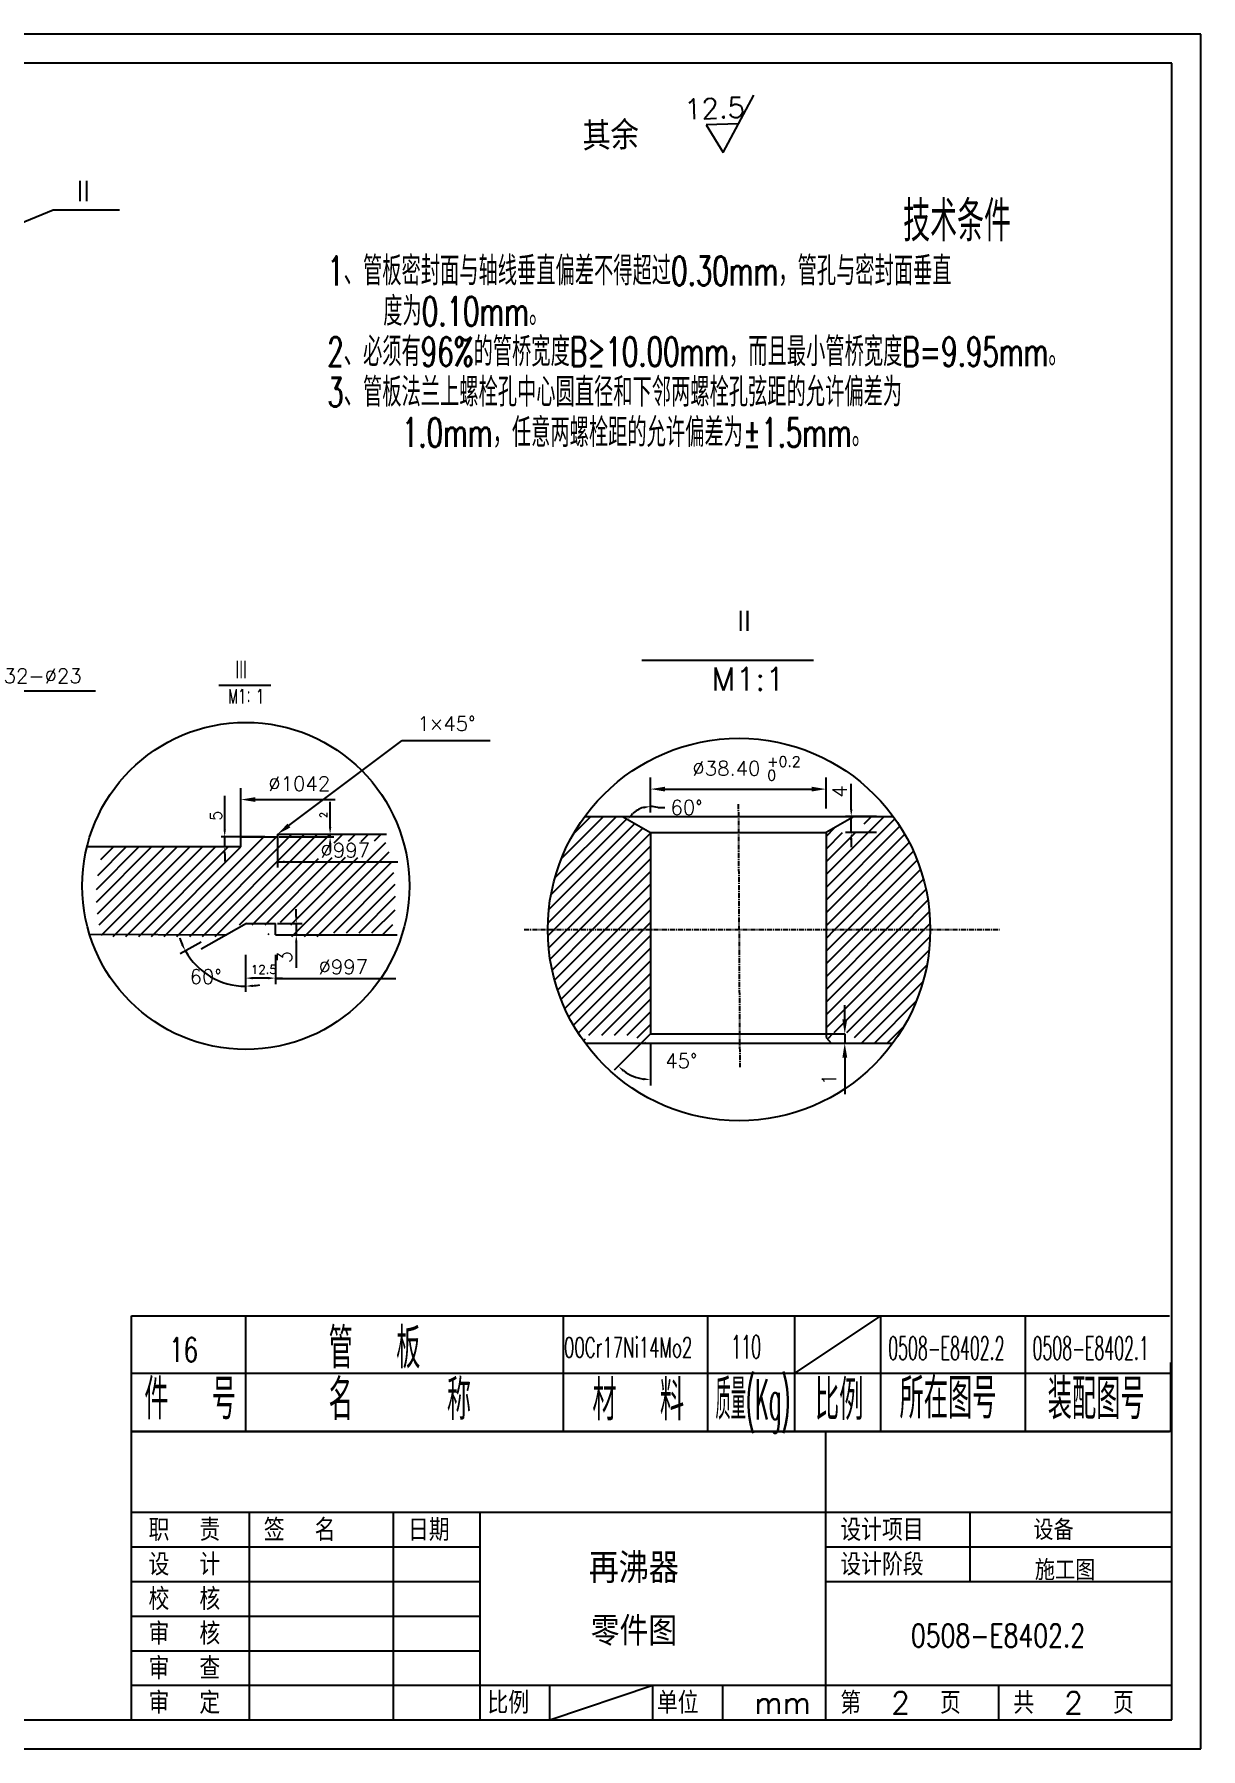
# Model space of a CAD drawing. Header units: millimetres. Extents: x 4178 to 18518, y 3515 to 11925.
# Drawn here: x 14477 to 18518, y 3515 to 9455 of the extents above; entities that cross this region are included whole.
import ezdxf
from ezdxf.enums import TextEntityAlignment as Align

# ---------------------------------------------------------------- set-up
doc = ezdxf.new("R2010")
doc.units = ezdxf.units.MM
doc.linetypes.add('CENTER', pattern=[2, 1.25, -0.25, 0.25, -0.25])
for name, color, linetype in [('1', 2, 'Continuous'), ('1轮廓实线层', 1, 'Continuous'), ('2', 1, 'Continuous'), ('2细线层', 2, 'Continuous'), ('3中心线层', 3, 'CENTER'), ('5剖面线层', 2, 'Continuous'), ('6文字层', 2, 'Continuous'), ('7标注层', 4, 'Continuous'), ('8符号标注层', 2, 'Continuous'), ('TEXT', 2, 'Continuous'), ('图框层', 1, 'Continuous')]:
    doc.layers.add(name, color=color, linetype=linetype)
doc.styles.add('HZ', font='romans', dxfattribs={"width": 0.75, "bigfont": 'HZ'})
doc.styles.add('HZTXT', font='txt', dxfattribs={"width": 0.75, "bigfont": 'HZTXT'})
doc.styles.add('PC_TEXTSTYLE', font='txt.shx', dxfattribs={"bigfont": 'hzfs.shx'})
doc.styles.get("Standard").update_dxf_attribs({"font": 'txt', "bigfont": 'gbcbig.shx'})

msp = doc.modelspace()

# ---------------------------------------------------------------- linework, layer by layer
for p, q in [((14813.7, 5014.6), (18409.7, 5014.6)), ((15210.1, 4614.6), (15210.1, 5014.6)), ((16310.1, 4614.6), (16310.1, 5014.6)), ((16810.1, 4614.6), (16810.1, 5014.6)), ((17110.1, 5014.6), (17110.1, 4614.6)), ((17110.1, 4814.6), (17410.1, 5014.6)), ((17410.1, 4614.6), (17410.1, 5014.6)), ((17910.1, 5014.6), (17910.1, 4614.6)), ((18409.7, 4814.6), (14813.7, 4814.6))]:
    msp.add_line(p, q)
at = {"layer": '1'}
for p, q in [((17219.3, 3614.6), (17219.3, 4613.3)), ((14813.7, 4333.7), (18417.7, 4333.7)), ((15222, 3614.6), (15222, 4333.7)), ((15721.3, 3614.6), (15721.3, 4333.7)), ((16020.9, 3614.6), (16020.9, 4333.7)), ((17718.7, 4094), (17718.7, 4333.7)), ((14813.7, 4213.8), (16020.9, 4213.8)), ((17219.3, 4213.8), (18417.7, 4213.8)), ((14813.7, 4094), (16020.9, 4094)), ((17219.3, 4094), (18417.7, 4094)), ((14813.7, 3974.1), (16020.9, 3974.1)), ((14813.7, 3854.3), (16020.9, 3854.3)), ((14813.7, 3734.5), (18417.7, 3734.5)), ((16263, 3614.6), (16620.1, 3734.5)), ((16263, 3614.6), (16263, 3734.5)), ((16620.1, 3614.6), (16620.1, 3734.5)), ((16862.2, 3614.6), (16862.2, 3734.5)), ((17818.5, 3614.6), (17818.5, 3734.5)), ((14813.7, 3614.6), (18417.7, 3614.6))]:
    msp.add_line(p, q, dxfattribs=at)
at = {"layer": '1轮廓实线层', "ltscale": 14}
for p, q in [((16384.1, 6744.8, 0), (17452.2, 6744.8, 0)), ((16514.6, 6744.8, 0), (16611.8, 6688.6, 0)), ((17316.9, 6744.8, 0), (17219.7, 6688.6, 0)), ((17316.9, 6744.8, 0), (17219.7, 6688.6, 0)), ((16611.7, 6688.7, 0), (16611.7, 5991.3, 0)), ((16611.8, 6688.6, 0), (17219.7, 6688.6, 0)), ((17219.7, 6688.6, 0), (17219.7, 5978.5, 0)), ((16385.3, 5959.1, 0), (17451, 5959.1, 0)), ((16611.7, 5991.3, 0), (17219.7, 5991.3, 0))]:
    msp.add_line(p, q, dxfattribs=at)
at = {"layer": '1轮廓实线层', "ltscale": 7}
for p, q in [((15192.6, 6673.9, 0), (15319, 6673.9, 0)), ((15192.6, 6639, 0), (14659.3, 6639, 0)), ((15211.8, 6373.9, 0), (15142.6, 6333.9, 0)), ((15211.8, 6373.9, 0), (15311.8, 6373.9, 0)), ((15311.8, 6333.9, 0), (15311.8, 6373.9, 0)), ((14668.2, 6336.5, 0), (15142.6, 6333.9, 0)), ((15311.8, 6333.9, 0), (15733.6, 6333.9, 0)), ((16611.7, 5991.3, 0), (16579.6, 5959.1, 0)), ((17219.7, 5978.5, 0), (17237.5, 5959.1, 0))]:
    msp.add_line(p, q, dxfattribs=at)
at = {"layer": '1轮廓实线层'}
for p, q in [((15192.6, 6639, 0), (15192.6, 6673.9, 0)), ((15319, 6682.9, 0), (15696.7, 6682.9, 0)), ((15319, 6682.9, 0), (15319, 6673.9, 0))]:
    msp.add_line(p, q, dxfattribs=at)
at = {"layer": '2'}
for p, q in [((18409.7, 4613.3), (14811.9, 4613.3)), ((14813.7, 4613.3), (18409.7, 4613.3)), ((18417.7, 4613.3), (14822.5, 4613.3))]:
    msp.add_line(p, q, dxfattribs=at)
at = {"layer": '2细线层', "ltscale": 14}
for p, q in [((16611.7, 6757.8, 0), (16611.7, 6868.2, 0)), ((17219.7, 6772.1, 0), (17219.7, 6868.2, 0))]:
    msp.add_line(p, q, dxfattribs=at)
at = {"layer": '3中心线层', "ltscale": 14}
for p, q in [((16915.7, 6787.1, 0), (16920.8, 5876.4, 0)), ((16174.2, 6352.8, 0), (17820.2, 6352.8, 0))]:
    msp.add_line(p, q, dxfattribs=at)
at = {"layer": '5剖面线层', "ltscale": 7}
for p, q in [((16259.4, 6422.3, 0), (16557.2, 6720.1, 0)), ((16266.9, 6474, 0), (16529.2, 6736.3, 0)), ((16280.3, 6531.6, 0), (16493.4, 6744.8, 0)), ((16302.9, 6598.5, 0), (16449.2, 6744.8, 0)), ((16344.7, 6684.4, 0), (16405, 6744.8, 0)), ((17219.7, 6543, 0), (17421.5, 6744.8, 0)), ((17219.7, 6498.8, 0), (17457.9, 6736.9, 0)), ((17352, 6719.5, 0), (17377.3, 6744.8, 0)), ((14926.8, 6329, 0), (15271.6, 6673.9, 0)), ((14971, 6329, 0), (15324.8, 6682.9, 0)), ((15015.1, 6329, 0), (15369, 6682.9, 0)), ((15059.3, 6329, 0), (15413.2, 6682.9, 0)), ((15103.5, 6329, 0), (15457.4, 6682.9, 0)), ((15187.7, 6369, 0), (15501.6, 6682.9, 0)), ((15368.7, 6329, 0), (15694.3, 6654.7, 0)), ((15515.9, 6653, 0), (15545.8, 6682.9, 0)), ((15565.8, 6658.8, 0), (15590, 6682.9, 0)), ((15608.9, 6657.6, 0), (15634.2, 6682.9, 0)), ((15655.9, 6660.4, 0), (15678.3, 6682.9, 0)), ((16256.1, 6374.8, 0), (16585.2, 6704, 0)), ((16278.2, 6352.8, 0), (16611.7, 6686.3, 0)), ((17219.7, 6454.6, 0), (17475.7, 6710.6, 0)), ((17219.7, 6675.6, 0), (17250.7, 6706.6, 0)), ((17219.7, 6631.4, 0), (17277, 6688.6, 0)), ((17219.7, 6587.2, 0), (17320.1, 6687.5, 0)), ((17219.7, 6410.4, 0), (17492.4, 6683.1, 0)), ((17219.7, 6366.2, 0), (17507.9, 6654.4, 0)), ((14691.8, 6447.7, 0), (14883.2, 6639, 0)), ((14691.9, 6491.9, 0), (14839, 6639, 0)), ((14695.2, 6406.8, 0), (14927.4, 6639, 0)), ((14696.3, 6540.5, 0), (14794.8, 6639, 0)), ((14701.3, 6368.7, 0), (14971.6, 6639, 0)), ((14706.9, 6595.4, 0), (14750.6, 6639, 0)), ((14709.7, 6332.9, 0), (15015.8, 6639, 0)), ((14750, 6329, 0), (15060, 6639, 0)), ((14794.2, 6329, 0), (15104.2, 6639, 0)), ((14838.4, 6329, 0), (15148.4, 6639, 0)), ((14882.6, 6329, 0), (15192.6, 6639, 0)), ((15231.9, 6369, 0), (15461.6, 6598.7, 0)), ((15276.1, 6369, 0), (15509.1, 6602, 0)), ((15329.5, 6378.2, 0), (15555.1, 6603.8, 0)), ((15365, 6369.5, 0), (15597.6, 6602.1, 0)), ((15412.9, 6329, 0), (15705.7, 6621.8, 0)), ((16322.4, 6352.8, 0), (16611.7, 6642.1, 0)), ((16366.6, 6352.8, 0), (16611.7, 6597.9, 0)), ((17250.5, 6352.8, 0), (17522.3, 6624.6, 0)), ((17294.7, 6352.8, 0), (17535.4, 6593.4, 0)), ((15457.1, 6329, 0), (15715, 6587, 0)), ((15514.1, 6341.8, 0), (15722.3, 6550, 0)), ((16410.8, 6352.8, 0), (16611.7, 6553.7, 0)), ((17338.9, 6352.8, 0), (17547.1, 6560.9, 0)), ((15558.3, 6341.8, 0), (15726.9, 6510.5, 0)), ((16455, 6352.8, 0), (16611.7, 6509.5, 0)), ((17383.1, 6352.8, 0), (17557.3, 6527, 0)), ((17427.3, 6352.8, 0), (17565.9, 6491.4, 0)), ((15602.4, 6341.8, 0), (15728.6, 6467.9, 0)), ((15646.6, 6341.8, 0), (15726.4, 6421.5, 0)), ((16499.2, 6352.8, 0), (16611.7, 6465.3, 0)), ((16543.4, 6352.8, 0), (16611.7, 6421.1, 0)), ((17471.5, 6352.8, 0), (17572.8, 6454.1, 0)), ((15682.3, 6333.3, 0), (15719, 6369.9, 0)), ((16587.6, 6352.8, 0), (16611.7, 6376.9, 0)), ((17515.6, 6352.8, 0), (17577.7, 6414.8, 0)), ((17559.8, 6352.8, 0), (17580.3, 6373.2, 0)), ((15287.5, 6336.2, 0), (15290, 6338.7, 0)), ((16256.1, 6330.6, 0), (16278.2, 6352.8, 0)), ((16258.8, 6289.1, 0), (16322.4, 6352.8, 0)), ((16263.7, 6249.9, 0), (16366.6, 6352.8, 0)), ((16270.7, 6212.6, 0), (16410.8, 6352.8, 0)), ((16279.4, 6177.2, 0), (16455, 6352.8, 0)), ((16289.7, 6143.3, 0), (16499.2, 6352.8, 0)), ((16301.4, 6110.8, 0), (16543.4, 6352.8, 0)), ((16314.6, 6079.8, 0), (16587.6, 6352.8, 0)), ((16329, 6049.9, 0), (16611.7, 6332.7, 0)), ((17219.7, 6056.8, 0), (17515.6, 6352.8, 0)), ((17219.7, 6101, 0), (17471.5, 6352.8, 0)), ((17219.7, 6145.2, 0), (17427.3, 6352.8, 0)), ((17219.7, 6012.7, 0), (17559.8, 6352.8, 0)), ((17219.7, 6189.4, 0), (17383.1, 6352.8, 0)), ((17219.7, 6233.6, 0), (17338.9, 6352.8, 0)), ((17219.7, 6277.8, 0), (17294.7, 6352.8, 0)), ((17219.7, 6322, 0), (17250.5, 6352.8, 0)), ((17247.3, 5996, 0), (17580.2, 6328.9, 0)), ((16344.5, 6021.4, 0), (16611.7, 6288.5, 0)), ((16361.3, 5993.9, 0), (16611.7, 6244.3, 0)), ((17291.5, 5996, 0), (17576.8, 6281.3, 0)), ((16398.2, 5986.6, 0), (16611.7, 6200.2, 0)), ((17318.4, 5978.7, 0), (17569, 6229.4, 0)), ((16442.4, 5986.6, 0), (16611.7, 6156, 0)), ((17343, 5959.1, 0), (17555.3, 6171.5, 0)), ((16486.6, 5986.6, 0), (16611.7, 6111.8, 0)), ((16530.8, 5986.6, 0), (16611.7, 6067.6, 0)), ((17387.2, 5959.1, 0), (17532.2, 6104.1, 0)), ((16565.6, 5977.2, 0), (16611.7, 6023.4, 0)), ((17431.4, 5959.1, 0), (17489.2, 6017, 0)), ((16379.2, 5967.6, 0), (16386, 5974.5, 0)), ((16591.7, 5959.1, 0), (16595.3, 5962.7, 0)), ((17228.1, 5976.8, 0), (17243.4, 5992.1, 0))]:
    msp.add_line(p, q, dxfattribs=at)
at = {"layer": '7标注层', "ltscale": 14}
msp.add_line((16581, 7285.9, 0), (17176.3, 7285.9, 0), dxfattribs=at)
at = {"layer": '7标注层', "ltscale": 7}
for p, q in [((15116.1, 7199.5, 0), (15296.4, 7199.5, 0)), ((15358.9, 6713, 0), (15750.8, 7008.3, 0)), ((15750.8, 7008.3, 0), (16056.6, 7008.3, 0)), ((15192.6, 6639, 0), (15192.6, 6843.1, 0)), ((16611.7, 6819.1, 0), (16611.7, 6879.4, 0)), ((16661.7, 6839.4, 0), (17169.7, 6839.4, 0)), ((17219.7, 6819.1, 0), (17219.7, 6879.4, 0)), ((17307, 6769.8, 0), (17307, 6858.1, 0)), ((15242.6, 6803.1, 0), (15519.2, 6803.1, 0)), ((16636.5, 6775.6, 0), (16661.5, 6775.6, 0)), ((17395, 6744.8, 0), (17287, 6744.8, 0)), ((17307, 6688.6, 0), (17307, 6744.8, 0)), ((17395, 6688.6, 0), (17287, 6688.6, 0)), ((17307, 6663.6, 0), (17307, 6638.6, 0)), ((15319, 6587.7, 0), (15419.3, 6587.7, 0)), ((15419.3, 6587.7, 0), (15736.7, 6587.7, 0)), ((15384.3, 6398.9, 0), (15384.3, 6423.9, 0)), ((15319.1, 6373.9, 0), (15404.3, 6373.9, 0)), ((15384.3, 6373.9, 0), (15384.3, 6333.9, 0)), ((15055.3, 6309.6, 0), (14982.6, 6269, 0)), ((15142.6, 6333.9, 0), (15055.3, 6285.1, 0)), ((15319.1, 6333.9, 0), (15404.3, 6333.9, 0)), ((15384.3, 6308.9, 0), (15384.3, 6220.6, 0)), ((15208.5, 6265.3, 0), (15208.5, 6164.5, 0)), ((15312.1, 6265.2, 0), (15312.1, 6164.5, 0)), ((15208.5, 6189, 0), (15208.5, 6136.5, 0)), ((15287.1, 6184.5, 0), (15233.5, 6184.5, 0)), ((15312.1, 6207.1, 0), (15312.1, 6163.5, 0)), ((15337.1, 6183.5, 0), (15312.1, 6183.5, 0)), ((15312.1, 6183.5, 0), (15412.4, 6183.5, 0)), ((15412.4, 6183.5, 0), (15729.8, 6183.5, 0)), ((17284.6, 6041.3, 0), (17284.6, 6091.3, 0)), ((16579.6, 5959.1, 0), (16485.5, 5865.1, 0)), ((16611.7, 5959.1, 0), (16611.7, 5812.8, 0)), ((17219.7, 5991.3, 0), (17284.6, 5991.3, 0)), ((17284.6, 5991.3, 0), (17284.6, 5959.1, 0)), ((17284.6, 5909.1, 0), (17284.6, 5782.5, 0))]:
    msp.add_line(p, q, dxfattribs=at)
at = {"layer": '7标注层'}
for p, q in [((14295.1, 7179.5, 0), (14688.7, 7179.5, 0)), ((15136.3, 6698.9, 0), (15136.3, 6815.6, 0)), ((15501.6, 6707.9, 0), (15501.6, 6795.4, 0)), ((15275.4, 6673.9, 0), (15123.8, 6673.9, 0)), ((15136.3, 6639, 0), (15136.3, 6673.9, 0)), ((15319, 6682.9, 0), (15319, 6567.6, 0)), ((15325.2, 6682.9, 0), (15514.1, 6682.9, 0)), ((15325.2, 6673.9, 0), (15514.1, 6673.9, 0)), ((15501.6, 6673.9, 0), (15501.6, 6682.9, 0)), ((15192.6, 6639, 0), (15123.8, 6639, 0)), ((15136.3, 6614, 0), (15136.3, 6589, 0)), ((15501.6, 6648.9, 0), (15501.6, 6623.9, 0))]:
    msp.add_line(p, q, dxfattribs=at)
at = {"layer": '7标注层', "ltscale": 7}
for centre, radius in [((15209.5, 6503.9, 0), 566.6), ((16918.2, 6352.8, 0), 662.5)]:
    msp.add_circle(centre, radius, dxfattribs=at)
for centre, radius, start, end in [((16611.7, 6688.7, 0), 90.4, 105.89085, 134.10915), ((16611.7, 6688.7, 0), 90.4, 74.10915, 90), ((15208.5, 6395.3, 0), 238.8, 197.22321, 203.22337), ((15208.5, 6395.3, 0), 238.8, 209.22354, 270), ((15208.5, 6395.3, 0), 238.8, 276.00016, 282.00032), ((16611.7, 5991.3, 0), 158.5, 234.0476, 260.9524)]:
    msp.add_arc(centre, radius, start, end, dxfattribs=at)
for points in [[(16661.7, 6847.7, 0), (16661.7, 6831.1, 0), (16611.7, 6839.4, 0)], [(17169.7, 6847.7, 0), (17169.7, 6831.1, 0), (17219.7, 6839.4, 0)], [(15242.6, 6811.5, 0), (15242.6, 6794.8, 0), (15192.6, 6803.1, 0)], [(16586.4, 6779.8, 0), (16587.6, 6771.5, 0), (16611.7, 6779.1, 0)], [(15363.9, 6706.3, 0), (15319, 6682.9, 0), (15353.9, 6719.6, 0)], [(16552.1, 6751, 0), (16545.5, 6756.2, 0), (16533.4, 6733.9, 0)], [(17302.8, 6769.8, 0), (17311.2, 6769.8, 0), (17307, 6744.8, 0)], [(17302.8, 6663.6, 0), (17311.2, 6663.6, 0), (17307, 6688.6, 0)], [(15344, 6591.9, 0), (15344, 6583.5, 0), (15319, 6587.7, 0)], [(15380.2, 6398.9, 0), (15388.5, 6398.9, 0), (15384.3, 6373.9, 0)], [(14992.8, 6303, 0), (14985.3, 6299.3, 0), (15000.1, 6278.7, 0)], [(15380.2, 6308.9, 0), (15388.5, 6308.9, 0), (15384.3, 6333.9, 0)], [(15233.5, 6188.6, 0), (15233.5, 6180.3, 0), (15208.5, 6184.5, 0)], [(15287.1, 6188.6, 0), (15287.1, 6180.3, 0), (15312.1, 6184.5, 0)], [(15337.1, 6187.7, 0), (15337.1, 6179.3, 0), (15312.1, 6183.5, 0)], [(15233.7, 6153.7, 0), (15233.2, 6162, 0), (15208.5, 6156.5, 0)], [(17276.3, 6041.3, 0), (17293, 6041.3, 0), (17284.6, 5991.3, 0)], [(17276.3, 5909.1, 0), (17293, 5909.1, 0), (17284.6, 5959.1, 0)], [(16516, 5859.8, 0), (16521.4, 5866.1, 0), (16499.7, 5879.2, 0)], [(16587.1, 5838.9, 0), (16586.5, 5830.6, 0), (16611.7, 5832.8, 0)]]:
    msp.add_solid(points, dxfattribs=at)
at = {"layer": '7标注层'}
for points in [[(15132.2, 6698.9, 0), (15140.5, 6698.9, 0), (15136.3, 6673.9, 0)], [(15497.4, 6707.9, 0), (15505.7, 6707.9, 0), (15501.6, 6682.9, 0)], [(15497.4, 6648.9, 0), (15505.7, 6648.9, 0), (15501.6, 6673.9, 0)], [(15132.2, 6614, 0), (15140.5, 6614, 0), (15136.3, 6639, 0)]]:
    msp.add_solid(points, dxfattribs=at)
at = {"layer": '8符号标注层', "ltscale": 7, "extrusion": (0.882966, -0.469437, 0)}
msp.add_line((16863.8, 9045.1, 0), (16969.6, 9244.1, 0), dxfattribs=at)
at = {"layer": '8符号标注层', "ltscale": 7, "extrusion": (1, 0, 0)}
msp.add_line((16969.6, 9244.1, 0), (16969.6, 9244.1, 0), dxfattribs=at)
at = {"layer": '8符号标注层', "ltscale": 7, "extrusion": (0.030489, -0.999535, 0)}
msp.add_line((16916.7, 9144.6, 0), (16804.9, 9141.2, 0), dxfattribs=at)
at = {"layer": '8符号标注层', "ltscale": 7, "extrusion": (0.852713, 0.52238, 0)}
msp.add_line((16804.9, 9141.2, 0), (16863.8, 9045.1, 0), dxfattribs=at)
at = {"layer": '8符号标注层', "ltscale": 7, "extrusion": (0.378261, -0.925699, 0)}
msp.add_line((13787.2, 8538.5, 0), (14542, 8846.9, 0), dxfattribs=at)
at = {"layer": '8符号标注层', "ltscale": 7, "extrusion": (0, 1, 0)}
msp.add_line((14542, 8846.9, 0), (14772, 8846.9, 0), dxfattribs=at)
at = {"layer": '图框层', "color": 3, "ltscale": 7}
for p, q in [((18517.7, 9454.6), (10117.7, 9454.6)), ((18517.7, 3514.6), (18517.7, 9454.6)), ((10117.7, 3514.6), (18517.7, 3514.6))]:
    msp.add_line(p, q, dxfattribs=at)
at = {"layer": '图框层', "ltscale": 7}
for p, q in [((18417.7, 9354.6), (10617.7, 9354.6)), ((18417.7, 3614.6), (18417.7, 9354.6)), ((10617.7, 3614.6), (18417.7, 3614.6))]:
    msp.add_line(p, q, dxfattribs=at)
at = {"layer": '图框层'}
for p, q in [((14813.7, 3614.6), (14813.7, 5014.6)), ((18413.7, 4613.3), (18413.7, 4853.3)), ((18417.7, 4613.3), (18417.7, 4853.3))]:
    msp.add_line(p, q, dxfattribs=at)

# ---------------------------------------------------------------- texts
for s, height, style, width, p in [('管  板', 140, 'HZTXT', 0.6, (15496.5, 4832.2)), ('00Cr17Ni14Mo2', 70, 'HZ', 0.6, (16311.8, 4869.9)), ('110', 80, 'HZ', 0.5, (16891.7, 4867)), ('0508-E8402.2', 80, 'HZ', 0.5, (17435.1, 4862.5)), ('0508-E8402.1', 80, 'HZ', 0.5, (17935.1, 4862.5)), ('所在图号', 140, 'HZTXT', 0.6, (17474.3, 4658.4)), ('件  号', 140, 'HZTXT', 0.6, (14858, 4655.9)), ('名    称 ', 140, 'HZTXT', 0.6, (15496.5, 4653.9)), ('材  料', 140, 'HZTXT', 0.6, (16410.3, 4651.9)), ('比例', 140, 'HZTXT', 0.6, (17181.4, 4652.8)), ('装配图号', 140, 'HZTXT', 0.6, (17987.6, 4656.5))]:
    msp.add_text(s, height=height, dxfattribs=dict(style=style, width=width)).set_placement(p)
at = {"style": 'HZTXT', "width": 0.352622}
msp.add_text('质量(Kg)', height=140, dxfattribs=at).set_placement((16836.7, 4654.7), (17096.7, 4654.7), align=Align.FIT)
at = {"style": 'HZTXT', "width": 0.7}
msp.add_attdef('16', text='', height=84, dxfattribs=at).set_placement((14994.1, 4854.9), align=Align.CENTER)
at = {"layer": '6文字层', "ltscale": 7, "style": 'PC_TEXTSTYLE', "width": 0.667}
msp.add_text('                    技术条件', height=140, dxfattribs=at).set_placement((16768.9, 8694.8, 0), align=Align.BOTTOM_CENTER)
for s, p in [('1、管板密封面与轴线垂直偏差不得超过0.30mm，管孔与密封面垂直', (15491.7, 8554.8, 0)), ('   度为0.10mm。', (15491.7, 8414.8, 0)), ('2、必须有96%的管桥宽度B≥10.00mm，而且最小管桥宽度B=9.95mm。', (15491.7, 8274.8, 0)), ('3、管板法兰上螺栓孔中心圆直径和下邻两螺栓孔弦距的允许偏差为', (15491.7, 8134.8, 0)), ('    1.0mm，任意两螺栓距的允许偏差为±1.5mm。', (15491.7, 7994.8, 0))]:
    msp.add_text(s, height=100, dxfattribs=at).set_placement(p, align=Align.BOTTOM_LEFT)
at = {"layer": '7标注层', "style": 'PC_TEXTSTYLE'}
for s, height, p in [('12.5', 70, (16729.5, 9160.1, 0)), ('其余', 98, (16377, 9051.3, 0))]:
    msp.add_text(s, height=height, rotation=1.74715, dxfattribs=at).set_placement(p)
at = {"layer": '7标注层', "color": 3, "style": 'PC_TEXTSTYLE'}
for s, height, p in [('II', 70, (14622, 8876.9, 0)), ('32-∅23', 50, (14370.8, 7206.9, 0)), ('+0.2', 35.72, (17015.5, 6917, 0)), ('∅38.40', 50, (16756.8, 6886.1, 0)), (' 0', 35.72, (16984.5, 6869.4, 0)), ('∅1042', 50, (15287.6, 6833.1, 0)), ('∅997', 50, (15468.2, 6602.7, 0)), ('∅997', 50, (15461.3, 6198.5, 0)), ('12.5', 30, (15227, 6199.5, 0))]:
    msp.add_text(s, height=height, dxfattribs=at).set_placement(p)
at = {"layer": '7标注层', "style": 'PC_TEXTSTYLE'}
for s, height, p in [('Ⅱ', 80, (16895.5, 7379.8, 0)), ('M1:1', 80, (16823.6, 7181, 0)), ('1×45°', 50, (15803.9, 7041.5, 0)), ('60°', 50, (16680.8, 6750.6, 0)), ('60°', 50, (15014.7, 6164.3, 0)), ('45°', 50, (16662.7, 5873, 0))]:
    msp.add_text(s, height=height, dxfattribs=at).set_placement(p)
at = {"layer": '7标注层', "ltscale": 7, "style": 'PC_TEXTSTYLE', "width": 0.667}
for s, height, p in [('Ⅲ', 70, (15170.1, 7216.4, 0)), ('M1：1', 50, (15147.9, 7135.8, 0))]:
    msp.add_text(s, height=height, dxfattribs=at).set_placement(p)
at = {"layer": '7标注层', "color": 3, "style": 'PC_TEXTSTYLE'}
for s, p in [('4', (17292, 6809.8, 0)), ('3', (15369.3, 6235.6, 0)), ('1', (17254.6, 5812.5, 0))]:
    msp.add_text(s, height=50, rotation=90, dxfattribs=at).set_placement(p)
at = {"layer": '7标注层'}
for s, height, p in [('5', 40, (15125.9, 6730.1, 0)), ('2', 25, (15491.2, 6739.1, 0))]:
    msp.add_text(s, height=height, rotation=90, dxfattribs=at).set_placement(p)
at = {"layer": 'TEXT'}
for s, height, style, p in [('职  责', 75.9, 'HZ', (14872.5, 4234.6)), ('签  名', 75.9, 'HZ', (15271.9, 4234.6)), ('日期', 75.9, 'HZ', (15771.3, 4234.6)), ('设计项目', 75.9, 'HZ', (17269.3, 4234.6)), ('设备', 69.91, 'HZTXT', (17937.9, 4237.8)), ('设  计', 75.9, 'HZ', (14872.5, 4114.8)), ('再沸器', 104, 'HZTXT', (16397.4, 4088.7)), ('设计阶段', 75.9, 'HZ', (17269.3, 4114.8)), ('施工图', 69.91, 'HZTXT', (17943, 4098.5)), ('校  核', 75.9, 'HZ', (14872.5, 3995)), ('零件图', 99.87, 'HZTXT', (16404.4, 3872)), ('审  核', 75.9, 'HZ', (14872.5, 3875.1)), ('审  查', 75.9, 'HZ', (14872.5, 3755.3)), ('审  定', 75.9, 'HZ', (14872.5, 3635.4)), ('比例', 75.9, 'HZ', (16046.7, 3635.4)), ('单位', 75.9, 'HZ', (16633.8, 3635.4)), ('mm', 75.9, 'HZ', (16971.8, 3635.4)), ('第  2  页  ', 75.9, 'HZ', (17269.3, 3635.4)), ('共  2  页', 75.9, 'HZ', (17868.5, 3635.4))]:
    msp.add_text(s, height=height, dxfattribs=dict(at, style=style)).set_placement(p)
at = {"layer": 'TEXT', "style": 'HZTXT', "width": 0.75}
msp.add_text('0508-E8402.2', height=79.893, dxfattribs=at).set_placement((17513.9, 3866.8))

doc.saveas('drawing.dxf')
